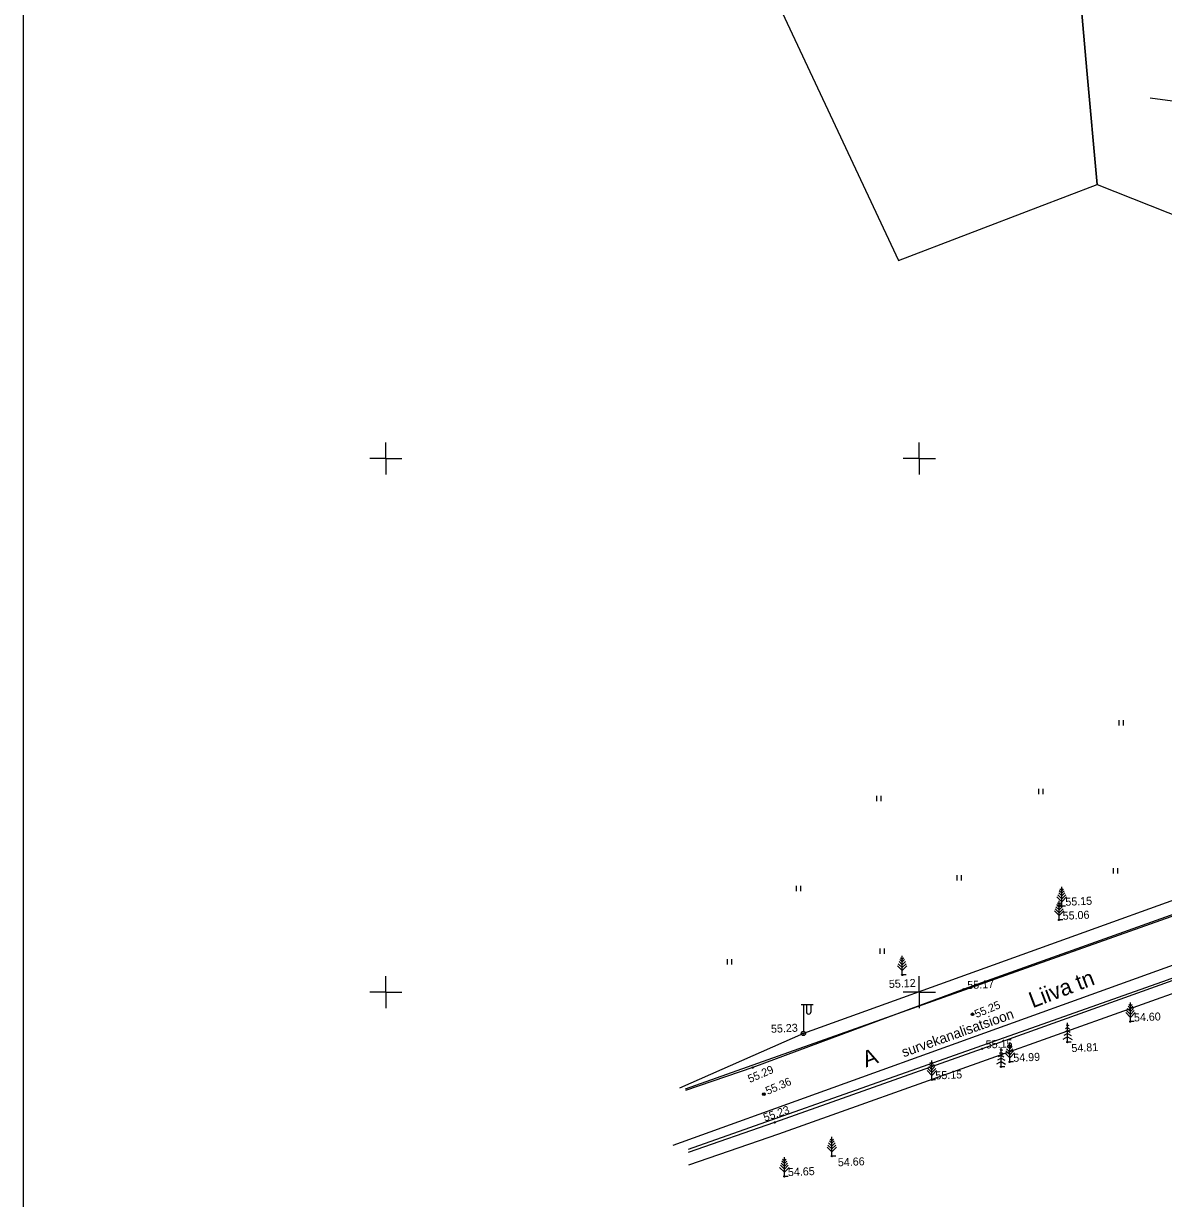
# Model space of a CAD drawing. Extents: x 640815 to 641975, y 6454871 to 6455868.
# Drawn here: x 641366 to 641472.9, y 6455130.7 to 6455240.8 of the extents above; entities that cross this region are included whole.
import ezdxf

# ---------------------------------------------------------------- set-up
doc = ezdxf.new("R2010")
doc.units = 0
for name, color, linetype in [('Level 11', 7, 'Continuous'), ('Level 13', 7, 'Continuous'), ('Level 14', 7, 'Continuous'), ('Level 20', 7, 'Continuous'), ('Level 23', 7, 'Continuous'), ('Level 30', 7, 'Continuous'), ('Level 40', 7, 'Continuous'), ('Level 41', 7, 'Continuous'), ('Level 43', 7, 'Continuous'), ('Level 44', 7, 'Continuous'), ('Level 59', 7, 'Continuous'), ('Level 61', 7, 'Continuous'), ('Level 62', 7, 'Continuous'), ('Level 63', 7, 'Continuous')]:
    doc.layers.add(name, color=color, linetype=linetype)

msp = doc.modelspace()

# ---------------------------------------------------------------- linework, layer by layer
at = {"layer": 'Level 11'}
msp.add_lwpolyline([(641498.44, 6455161.4), (641497.97, 6455161.23), (641426.9, 6455135.65)], dxfattribs=at)
at = {"layer": 'Level 13'}
msp.add_lwpolyline([(641500.46, 6455167.54), (641483.27, 6455160.49), (641428.06, 6455140.91)], dxfattribs=at)
at = {"layer": 'Level 14'}
msp.add_lwpolyline([(641606.93, 6455206.5), (641566.36, 6455191.84), (641529.16, 6455178.66), (641480.07, 6455160.86), (641439.14, 6455146.14), (641427.53, 6455141)], dxfattribs=at)
at = {"layer": 'Level 20'}
for p, q in [((641438.94, 6455148.84), (641440.04, 6455148.84)), ((641439.14, 6455148.84), (641439.14, 6455146.34)), ((641439.44, 6455148.84), (641439.44, 6455148.14)), ((641439.84, 6455148.84), (641439.84, 6455148.14))]:
    msp.add_line(p, q, dxfattribs=at)
msp.add_circle((641439.14, 6455146.14), 0.2, dxfattribs=at)
msp.add_arc((641439.64, 6455148.14), 0.2, 179.93931, 0.0607, dxfattribs=at)
at = {"layer": 'Level 23'}
msp.add_lwpolyline([(641428.38, 6455135.3), (641450.83, 6455143.22), (641473.27, 6455151.16), (641498.82, 6455160.58), (641518.97, 6455168.36), (641546.21, 6455178.82), (641557.2, 6455182.98), (641573.45, 6455189.29), (641591.82, 6455195.48), (641610.2, 6455201.68), (641636.54, 6455210.52), (641652.38, 6455215.99), (641675.59, 6455224.22)], dxfattribs=at)
at = {"layer": 'Level 30'}
for points in [[(641489.77, 6455181.7), (641490.31, 6455170.52), (641488.76, 6455166.34), (641484.79, 6455161.09), (641473.94, 6455157.33), (641454.16, 6455150.27), (641434.39, 6455142.94), (641428.07, 6455140.79)], [(641487.59, 6455156.08), (641475.85, 6455151.83), (641455.89, 6455144.7), (641436.43, 6455137.8), (641428.33, 6455134.99)], [(641489.31, 6455155.49), (641476.24, 6455150.76), (641456.27, 6455143.63), (641436.81, 6455136.71), (641428.38, 6455133.8)]]:
    msp.add_lwpolyline(points, dxfattribs=at)
at = {"layer": 'Level 40'}
for points in [[(641498.43, 6455257.43), (641491.53, 6455286.17), (641462.45, 6455275.45), (641470.27, 6455254.06), (641464.73, 6455247.43), (641465.71, 6455236.37), (641466.66, 6455225.67), (641488.2, 6455217.14), (641493, 6455242.65), (641495.76, 6455257.69)], [(641448.05, 6455218.54), (641461.12, 6455223.55), (641466.66, 6455225.67), (641465.71, 6455236.37), (641464.73, 6455247.43), (641470.27, 6455254.06), (641462.45, 6455275.45), (641427.44, 6455262.54)]]:
    msp.add_lwpolyline(points, close=True, dxfattribs=at)
at = {"layer": 'Level 41'}
for points in [[(641468.74, 6455174.99), (641468.74, 6455175.49)], [(641469.14, 6455174.99), (641469.14, 6455175.49)], [(641461.2, 6455168.55), (641461.2, 6455169.05)], [(641461.6, 6455168.55), (641461.6, 6455169.05)], [(641446.01, 6455167.89), (641446.01, 6455168.39)], [(641446.41, 6455167.89), (641446.41, 6455168.39)], [(641453.55, 6455160.47), (641453.55, 6455160.97)], [(641453.95, 6455160.47), (641453.95, 6455160.97)], [(641468.19, 6455161.12), (641468.19, 6455161.62)], [(641468.59, 6455161.12), (641468.59, 6455161.62)], [(641438.48, 6455159.48), (641438.48, 6455159.98)], [(641438.88, 6455159.48), (641438.88, 6455159.98)], [(641446.34, 6455153.58), (641446.34, 6455154.08)], [(641446.74, 6455153.58), (641446.74, 6455154.08)], [(641432.03, 6455152.6), (641432.03, 6455153.1)], [(641432.43, 6455152.6), (641432.43, 6455153.1)]]:
    msp.add_lwpolyline(points, dxfattribs=at)
at = {"layer": 'Level 43'}
msp.add_lwpolyline([(641471.63, 6455233.8), (641474.68, 6455233.38)], dxfattribs=at)
at = {"layer": 'Level 44'}
for p, q in [((641463.35, 6455158.07), (641463.35, 6455159.87)), ((641463.35, 6455158.48), (641462.9, 6455158.92)), ((641463.35, 6455158.74), (641462.98, 6455159.12)), ((641463.35, 6455159.02), (641463.06, 6455159.31)), ((641463.35, 6455159.28), (641463.12, 6455159.51)), ((641463.35, 6455159.51), (641463.18, 6455159.68)), ((641463.35, 6455159.51), (641463.52, 6455159.68)), ((641463.35, 6455159.28), (641463.58, 6455159.51)), ((641463.35, 6455159.02), (641463.64, 6455159.31)), ((641463.35, 6455158.74), (641463.72, 6455159.12)), ((641463.35, 6455158.48), (641463.8, 6455158.92)), ((641463.1, 6455157.18), (641462.66, 6455157.62)), ((641463.1, 6455157.44), (641462.73, 6455157.82)), ((641463.1, 6455157.72), (641462.8, 6455158.01)), ((641463.1, 6455157.98), (641462.88, 6455158.21)), ((641463.1, 6455158.21), (641462.94, 6455158.38)), ((641463.1, 6455156.77), (641463.1, 6455158.57)), ((641463.1, 6455158.21), (641463.26, 6455158.38)), ((641463.1, 6455157.98), (641463.32, 6455158.21)), ((641463.1, 6455157.72), (641463.4, 6455158.01)), ((641463.1, 6455157.44), (641463.47, 6455157.82)), ((641463.1, 6455157.18), (641463.54, 6455157.62)), ((641463.71, 6455158.07), (641463.35, 6455158.07)), ((641463.46, 6455156.77), (641463.1, 6455156.77)), ((641448.4, 6455153.06), (641448.24, 6455153.22)), ((641448.4, 6455151.62), (641448.4, 6455153.42)), ((641448.4, 6455153.06), (641448.56, 6455153.22)), ((641448.4, 6455152.02), (641447.96, 6455152.47)), ((641448.4, 6455152.3), (641448.03, 6455152.66)), ((641448.4, 6455152.56), (641448.1, 6455152.86)), ((641448.4, 6455152.84), (641448.18, 6455153.06)), ((641448.4, 6455152.84), (641448.62, 6455153.06)), ((641448.4, 6455152.56), (641448.7, 6455152.86)), ((641448.4, 6455152.3), (641448.77, 6455152.66)), ((641448.4, 6455152.02), (641448.84, 6455152.47)), ((641448.76, 6455151.62), (641448.4, 6455151.62)), ((641469.78, 6455148.68), (641469.62, 6455148.84)), ((641469.78, 6455147.24), (641469.78, 6455149.04)), ((641469.78, 6455148.68), (641469.94, 6455148.84)), ((641469.78, 6455147.64), (641469.34, 6455148.09)), ((641469.78, 6455147.92), (641469.41, 6455148.28)), ((641469.78, 6455148.18), (641469.48, 6455148.48)), ((641469.78, 6455148.46), (641469.56, 6455148.68)), ((641469.78, 6455148.46), (641470, 6455148.68)), ((641469.78, 6455148.18), (641470.08, 6455148.48)), ((641469.78, 6455147.92), (641470.15, 6455148.28)), ((641469.78, 6455147.64), (641470.22, 6455148.09)), ((641463.88, 6455146.68), (641463.69, 6455146.58)), ((641463.88, 6455146.95), (641463.76, 6455146.88)), ((641463.88, 6455145.33), (641463.88, 6455147.13)), ((641463.88, 6455146.95), (641464, 6455146.88)), ((641463.88, 6455146.68), (641464.07, 6455146.58)), ((641470.14, 6455147.24), (641469.78, 6455147.24)), ((641463.88, 6455145.82), (641463.45, 6455145.58)), ((641463.88, 6455146.14), (641463.54, 6455145.95)), ((641463.88, 6455146.41), (641463.61, 6455146.26)), ((641463.88, 6455146.41), (641464.15, 6455146.26)), ((641463.88, 6455146.14), (641464.22, 6455145.95)), ((641463.88, 6455145.82), (641464.31, 6455145.58)), ((641457.66, 6455144.63), (641457.54, 6455144.56)), ((641457.66, 6455143.01), (641457.66, 6455144.81)), ((641457.66, 6455144.63), (641457.78, 6455144.56)), ((641458.47, 6455144.14), (641458.1, 6455144.5)), ((641458.47, 6455144.4), (641458.18, 6455144.7)), ((641458.47, 6455144.68), (641458.24, 6455144.9)), ((641458.47, 6455144.9), (641458.3, 6455145.06)), ((641458.47, 6455143.46), (641458.47, 6455145.26)), ((641458.47, 6455144.9), (641458.64, 6455145.06)), ((641458.47, 6455144.68), (641458.7, 6455144.9)), ((641458.47, 6455144.4), (641458.76, 6455144.7)), ((641458.47, 6455144.14), (641458.84, 6455144.5)), ((641464.24, 6455145.33), (641463.88, 6455145.33)), ((641451.17, 6455143.24), (641451, 6455143.4)), ((641451.17, 6455141.8), (641451.17, 6455143.6)), ((641451.17, 6455143.24), (641451.34, 6455143.4)), ((641457.66, 6455143.5), (641457.23, 6455143.26)), ((641457.66, 6455143.82), (641457.32, 6455143.63)), ((641457.66, 6455144.09), (641457.39, 6455143.94)), ((641457.66, 6455144.36), (641457.47, 6455144.26)), ((641457.66, 6455144.36), (641457.85, 6455144.26)), ((641457.66, 6455144.09), (641457.93, 6455143.94)), ((641457.66, 6455143.82), (641458, 6455143.63)), ((641457.66, 6455143.5), (641458.09, 6455143.26)), ((641458.47, 6455143.86), (641458.02, 6455144.31)), ((641458.47, 6455143.86), (641458.92, 6455144.31)), ((641458.83, 6455143.46), (641458.47, 6455143.46)), ((641451.17, 6455142.2), (641450.72, 6455142.65)), ((641451.17, 6455142.48), (641450.8, 6455142.84)), ((641451.17, 6455142.74), (641450.88, 6455143.04)), ((641451.17, 6455143.02), (641450.94, 6455143.24)), ((641451.17, 6455143.02), (641451.4, 6455143.24)), ((641451.17, 6455142.74), (641451.46, 6455143.04)), ((641451.17, 6455142.48), (641451.54, 6455142.84)), ((641451.17, 6455142.2), (641451.62, 6455142.65)), ((641458.02, 6455143.01), (641457.66, 6455143.01)), ((641451.53, 6455141.8), (641451.17, 6455141.8)), ((641441.8, 6455135.32), (641441.43, 6455135.68)), ((641441.8, 6455135.58), (641441.5, 6455135.88)), ((641441.8, 6455135.86), (641441.58, 6455136.08)), ((641441.8, 6455136.08), (641441.64, 6455136.24)), ((641441.8, 6455134.64), (641441.8, 6455136.44)), ((641441.8, 6455136.08), (641441.96, 6455136.24)), ((641441.8, 6455135.86), (641442.02, 6455136.08)), ((641441.8, 6455135.58), (641442.1, 6455135.88)), ((641441.8, 6455135.32), (641442.17, 6455135.68)), ((641437.35, 6455132.74), (641437.35, 6455134.54)), ((641441.8, 6455135.04), (641441.36, 6455135.49)), ((641441.8, 6455135.04), (641442.24, 6455135.49)), ((641442.16, 6455134.64), (641441.8, 6455134.64)), ((641437.35, 6455133.14), (641436.9, 6455133.59)), ((641437.35, 6455133.42), (641436.98, 6455133.78)), ((641437.35, 6455133.68), (641437.06, 6455133.98)), ((641437.35, 6455133.96), (641437.12, 6455134.18)), ((641437.35, 6455134.18), (641437.18, 6455134.34)), ((641437.35, 6455134.18), (641437.52, 6455134.34)), ((641437.35, 6455133.96), (641437.58, 6455134.18)), ((641437.35, 6455133.68), (641437.64, 6455133.98)), ((641437.35, 6455133.42), (641437.72, 6455133.78)), ((641437.35, 6455133.14), (641437.8, 6455133.59)), ((641437.71, 6455132.74), (641437.35, 6455132.74))]:
    msp.add_line(p, q, dxfattribs=at)
at = {"layer": 'Level 59'}
for centre in [(641454.99, 6455147.93), (641435.43, 6455140.45)]:
    msp.add_circle(centre, 0.125, dxfattribs=at)
at = {"layer": 'Level 61'}
msp.add_lwpolyline([(641366.04, 6455040.02), (641366.04, 6455449.83), (641791.7, 6455449.82), (641791.69, 6455040.02), (641366.04, 6455040.02)], dxfattribs=at)
at = {"layer": 'Level 62'}
for centre in [(641463.35, 6455158.07), (641463.1, 6455156.77), (641448.4, 6455151.62), (641454.16, 6455150.27), (641454.99, 6455147.9), (641469.78, 6455147.24), (641439.14, 6455146.14), (641455.89, 6455144.7), (641463.88, 6455145.33), (641458.47, 6455143.46), (641434.39, 6455142.94), (641457.66, 6455143.01), (641451.17, 6455141.8), (641435.43, 6455140.45), (641436.43, 6455137.8), (641441.8, 6455134.64), (641437.35, 6455132.74)]:
    msp.add_circle(centre, 0.0625, dxfattribs=at)
at = {"layer": 'Level 63'}
for points in [[(641400, 6455200), (641400, 6455201.5)], [(641450, 6455200), (641450, 6455201.5)], [(641400, 6455200), (641398.5, 6455200)], [(641400, 6455200), (641401.5, 6455200)], [(641400, 6455200), (641400, 6455198.5)], [(641450, 6455200), (641448.5, 6455200)], [(641450, 6455200), (641451.5, 6455200)], [(641450, 6455200), (641450, 6455198.5)], [(641400, 6455150), (641400, 6455151.5)], [(641450, 6455150), (641450, 6455151.5)], [(641400, 6455150), (641398.5, 6455150)], [(641400, 6455150), (641401.5, 6455150)], [(641400, 6455150), (641400, 6455148.5)], [(641450, 6455150), (641448.5, 6455150)], [(641450, 6455150), (641451.5, 6455150)], [(641450, 6455150), (641450, 6455148.5)]]:
    msp.add_lwpolyline(points, dxfattribs=at)

# ---------------------------------------------------------------- texts
at = {"layer": 'Level 30'}
msp.add_text('A', height=1.5, rotation=20.88111, dxfattribs=at).set_placement((641445.01, 6455142.94))
at = {"layer": 'Level 59'}
for s, rotation, p in [('55.15', 2.56314, (641463.7, 6455158.09)), ('55.06', 2.56314, (641463.45, 6455156.78)), ('55.12', 2.56314, (641447.16, 6455150.39)), ('55.17', 2.56314, (641454.51, 6455150.29)), ('55.25', 22.45404, (641455.36, 6455147.57)), ('54.60', 2.56314, (641470.13, 6455147.25)), ('55.23', 2.56314, (641436.11, 6455146.19)), ('55.15', 2.56314, (641456.24, 6455144.72)), ('54.81', 2.56314, (641464.27, 6455144.38)), ('54.99', 2.56314, (641458.82, 6455143.47)), ('55.29', 23.35376, (641434.12, 6455141.49)), ('55.15', 2.56314, (641451.52, 6455141.82)), ('55.36', 23.25372, (641435.78, 6455140.37)), ('55.23', 18.88838, (641435.53, 6455137.87)), ('54.66', 2.56314, (641442.38, 6455133.68)), ('54.65', 2.56314, (641437.7, 6455132.76))]:
    msp.add_text(s, height=0.75, rotation=rotation, dxfattribs=at).set_placement(p)
at = {"layer": 'Level 61'}
msp.add_text('survekanalisatsioon', height=0.94002, rotation=19.52229, dxfattribs=at).set_placement((641448.54, 6455143.9))
at = {"layer": 'Level 62'}
msp.add_text('Liiva tn', height=1.5, rotation=20.88111, dxfattribs=at).set_placement((641460.62, 6455148.49))

doc.saveas('drawing.dxf')
